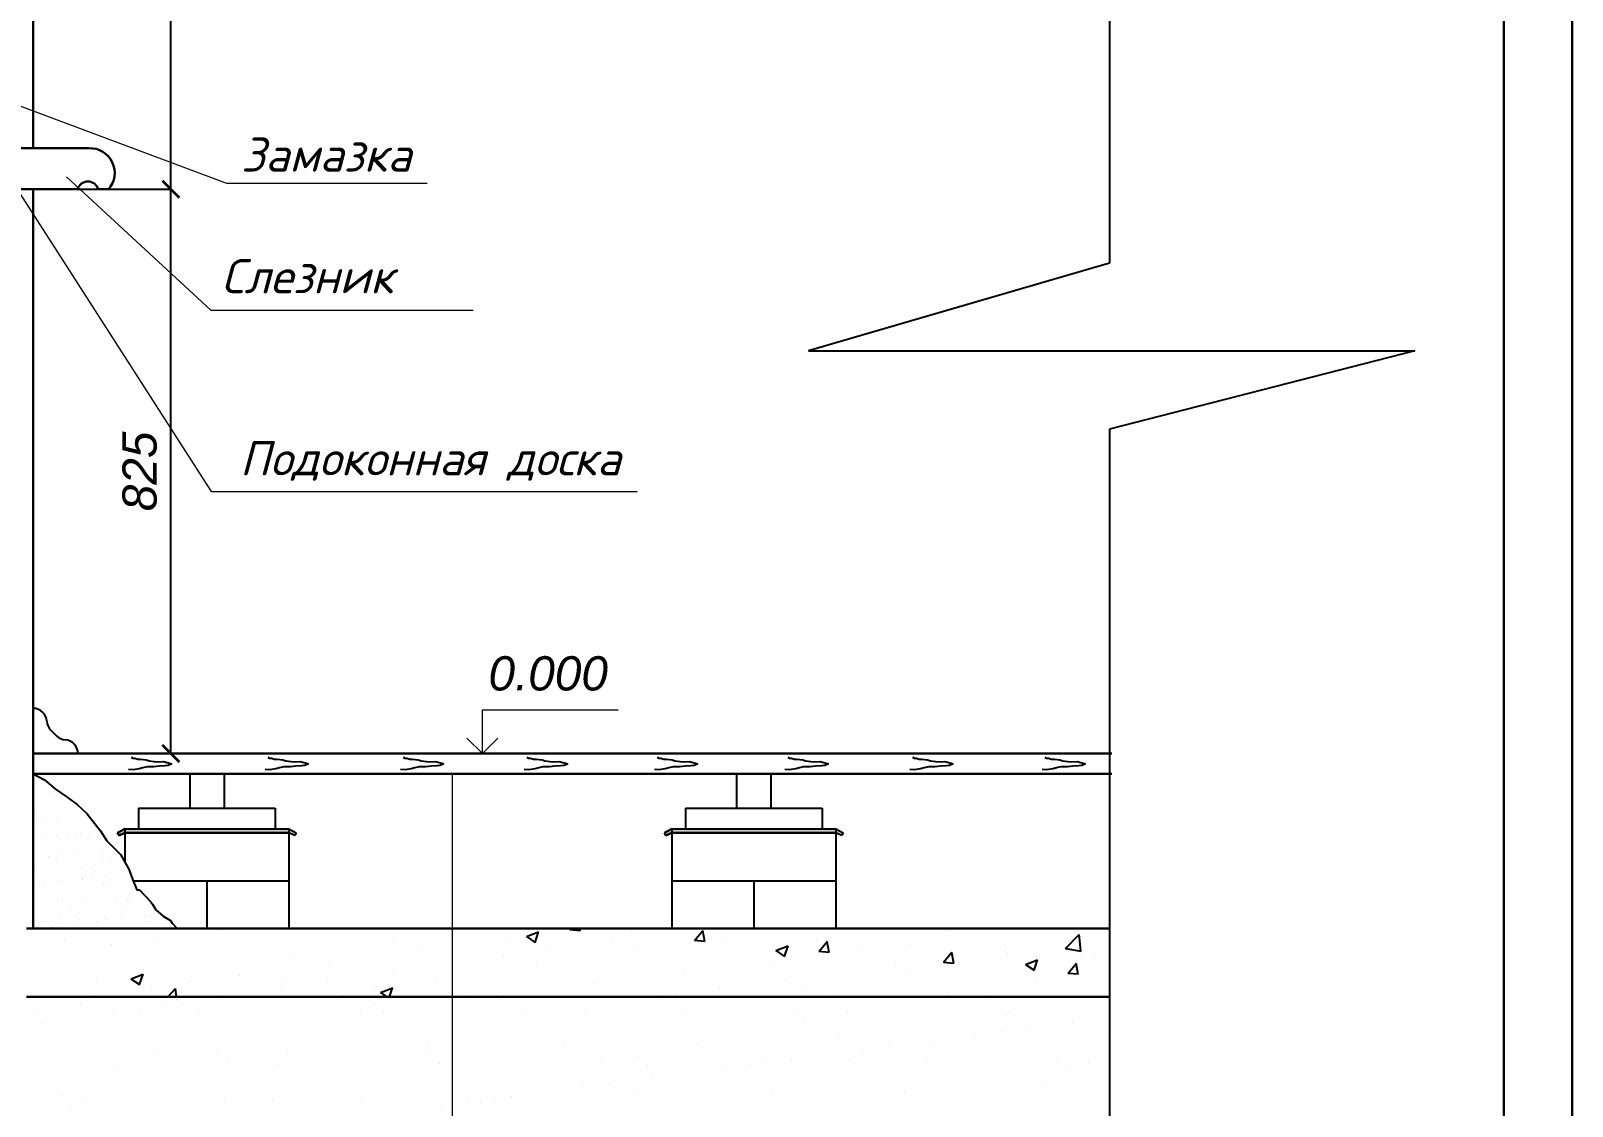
# Model space of a CAD drawing. Header units: millimetres. Extents: x 84778 to 227326, y -44398 to 146312.
# Drawn here: x 216051 to 227326, y -15894 to -8032 of the extents above; entities that cross this region are included whole.
import ezdxf

# ---------------------------------------------------------------- set-up
doc = ezdxf.new("R2010")
doc.units = ezdxf.units.MM
doc.header["$LTSCALE"] = 10
doc.linetypes.add('DASHED', pattern=[19.05, 12.7, -6.35])
for name, color, linetype, lineweight in [('Основная', 7, 'Continuous', 30), ('основной', 7, 'Continuous', 30), ('Тонкая', 7, 'Continuous', 25)]:
    doc.layers.add(name, color=color, linetype=linetype, lineweight=lineweight)
for name, color, linetype in [('Размерная', 7, 'Continuous'), ('Текст', 7, 'Continuous'), ('Штриховка', 7, 'DASHED')]:
    doc.layers.add(name, color=color, linetype=linetype)
doc.styles.add('Isocpeur', font='isocpeui.ttf')
doc.styles.add('STIL 888', font='ARIALI.TTF')

# ---------------------------------------------------------------- blocks, each defined once
blk = doc.blocks.new('_ArchTick')
at = {"color": 0, "linetype": 'ByBlock', "const_width": 0.15}
blk.add_lwpolyline([(-0.5, -0.5), (0.5, 0.5)], dxfattribs=at)

msp = doc.modelspace()

# ---------------------------------------------------------------- hatches: boundary and pattern name
at = {"layer": 'Тонкая', "ltscale": 50}
h = msp.add_hatch(color=256, dxfattribs=at)
h.paths.add_polyline_path([(216739.5, -13865.4), (216739.5, -13895.4), (217939.5, -13895.4), (217981.4, -13915.5), (217992.6, -13896.1), (217939.5, -13865.4)])
h.paths.add_polyline_path([(216739.5, -13865.4), (216686.4, -13896.1), (216697.6, -13915.5), (216739.5, -13895.4)])
h = msp.add_hatch(color=256, dxfattribs=at)
h.paths.add_polyline_path([(220739.5, -13865.4), (220739.5, -13895.4), (221939.5, -13895.4), (221981.4, -13915.5), (221992.6, -13896.1), (221939.5, -13865.4)])
h.paths.add_polyline_path([(220739.5, -13865.4), (220686.4, -13896.1), (220697.6, -13915.5), (220739.5, -13895.4)])

# ---------------------------------------------------------------- linework, layer by layer
at = {"lineweight": 30}
for p, q in [((227326.4, 15002.5), (227326.4, -44397.5)), ((226826.4, 14502.5), (226826.4, -43897.5))]:
    msp.add_line(p, q, dxfattribs=at)
at = {"layer": 'Основная', "lineweight": 30}
for p, q in [((215568.9, -8890.4), (216118.9, -8890.4)), ((216118.9, -8890.4), (216476, -8890.4)), ((216118.9, -9190.4), (213718.9, -9190.4)), ((216068.9, -9190.4), (216393.9, -9190.4)), ((216543.9, -9190.4), (216618.9, -9190.4))]:
    msp.add_line(p, q, dxfattribs=at)
at = {"layer": 'Основная', "linetype": 'ByBlock', "lineweight": 30, "ltscale": 0.5}
msp.add_line((213718.9, -9190.4), (216118.9, -9190.4), dxfattribs=at)
at = {"layer": 'Основная', "lineweight": 30, "ltscale": 50}
msp.add_line((213718.9, -9190.4), (216118.9, -9190.4), dxfattribs=at)
at = {"layer": 'Основная', "lineweight": 30, "ltscale": 0.5}
msp.add_line((216118.9, -9190.4), (215441.4, -9190.4), dxfattribs=at)
at = {"layer": 'Основная', "ltscale": 50}
for p, q in [((216068.9, -13315.4), (223958.2, -13315.4)), ((216068.9, -13465.4), (223958.2, -13465.4)), ((216018.9, -14595.4), (223942.8, -14595.4)), ((216018.9, -15095.4), (223942.8, -15095.4))]:
    msp.add_line(p, q, dxfattribs=at)
at = {"layer": 'Основная', "lineweight": 30}
for centre, radius, start, end in [((216484.9, -9070.2), 180, 318.08782, 92.84809), ((216468.9, -9210.9), 77.7, 15.27602, 164.72398)]:
    msp.add_arc(centre, radius, start, end, dxfattribs=at)
at = {"layer": 'основной', "ltscale": 50}
for p, q in [((216068.9, -8890.4), (216068.9, -1240.4)), ((216068.9, -14595.4), (216068.9, -9190.4))]:
    msp.add_line(p, q, dxfattribs=at)
at = {"layer": 'Размерная', "linetype": 'Continuous', "lineweight": 20}
for p, q in [((219354.9, -13315.4), (219354.9, -12995.4)), ((219354.9, -12995.4), (220346.9, -12995.4)), ((219241.7, -13202.3), (219354.9, -13315.4)), ((219468, -13202.3), (219354.9, -13315.4))]:
    msp.add_line(p, q, dxfattribs=at)
at = {"layer": 'Текст', "lineweight": 20}
for p, q in [((215478.8, -8397.9), (217483.6, -9144.5)), ((215818.9, -8989.7), (217371.5, -11398.9)), ((216313.1, -9098.2), (217367.9, -10074.6)), ((217483.6, -9144.5), (218950.8, -9144.5)), ((217367.9, -10074.6), (219288, -10074.6)), ((217371.5, -11398.9), (220486, -11398.9)), ((219134.6, -13465.4), (219134.6, -23275.8))]:
    msp.add_line(p, q, dxfattribs=at)
at = {"layer": 'Тонкая', "ltscale": 50}
for p, q in [((223942.8, 5074.8), (223942.8, -9730.4)), ((223942.8, -9730.4), (221739.7, -10370.9)), ((221739.7, -10370.9), (226176.6, -10370.9)), ((226176.6, -10370.9), (223942.8, -10943.1)), ((223942.8, -10943.1), (223942.8, -24028.4)), ((217214.5, -13465.4), (217214.5, -13715.4)), ((217464.5, -13465.4), (217464.5, -13715.4)), ((221214.5, -13465.4), (221214.5, -13715.4)), ((221464.5, -13465.4), (221464.5, -13715.4)), ((216839.5, -13715.4), (216839.5, -13865.4)), ((216839.5, -13715.4), (217839.5, -13715.4)), ((217839.5, -13715.4), (217839.5, -13865.4)), ((220839.5, -13715.4), (221839.5, -13715.4)), ((220839.5, -13715.4), (220839.5, -13865.4)), ((221839.5, -13715.4), (221839.5, -13865.4)), ((216739.5, -13865.4), (216686.4, -13896.1)), ((216686.4, -13896.1), (216739.5, -13865.4)), ((216739.5, -13865.4), (217939.5, -13865.4)), ((216739.5, -13865.4), (217939.5, -13865.4)), ((216739.5, -13865.4), (216739.5, -14109.7)), ((217939.5, -13865.4), (217992.6, -13896.1)), ((217939.5, -13865.4), (217992.6, -13896.1)), ((217939.5, -13865.4), (217939.5, -14595.4)), ((220739.5, -13865.4), (220686.4, -13896.1)), ((220686.4, -13896.1), (220739.5, -13865.4)), ((220739.5, -13865.4), (221939.5, -13865.4)), ((220739.5, -13865.4), (221939.5, -13865.4)), ((220739.5, -13865.4), (220739.5, -14595.4)), ((221939.5, -13865.4), (221992.6, -13896.1)), ((221939.5, -13865.4), (221992.6, -13896.1)), ((221939.5, -13865.4), (221939.5, -14595.4)), ((216686.4, -13896.1), (216697.6, -13915.5)), ((216697.6, -13915.5), (216686.4, -13896.1)), ((216697.6, -13915.5), (216739.5, -13895.4)), ((216739.5, -13895.4), (216697.6, -13915.5)), ((217939.5, -13895.4), (216739.5, -13895.4)), ((216739.5, -13895.4), (217939.5, -13895.4)), ((217981.4, -13915.5), (217939.5, -13895.4)), ((217981.4, -13915.5), (217939.5, -13895.4)), ((217992.6, -13896.1), (217981.4, -13915.5)), ((217992.6, -13896.1), (217981.4, -13915.5)), ((220686.4, -13896.1), (220697.6, -13915.5)), ((220697.6, -13915.5), (220686.4, -13896.1)), ((220697.6, -13915.5), (220739.5, -13895.4)), ((220739.5, -13895.4), (220697.6, -13915.5)), ((220739.5, -13895.4), (221939.5, -13895.4)), ((221939.5, -13895.4), (220739.5, -13895.4)), ((221981.4, -13915.5), (221939.5, -13895.4)), ((221981.4, -13915.5), (221939.5, -13895.4)), ((221992.6, -13896.1), (221981.4, -13915.5)), ((221992.6, -13896.1), (221981.4, -13915.5)), ((216799.6, -14245.4), (217939.5, -14245.4)), ((217339.5, -14245.4), (217339.5, -14595.4)), ((220739.5, -14245.4), (221939.5, -14245.4)), ((221339.5, -14245.4), (221339.5, -14595.4))]:
    msp.add_line(p, q, dxfattribs=at)
at = {"layer": 'Тонкая', "ltscale": 1000}
for p, q in [((217075.8, -9190.4), (217075.8, -1290.4)), ((216069.5, -9190.4), (217077, -9190.4)), ((216069.5, -9190.4), (217077, -9190.4)), ((217075.8, -13315.4), (217075.8, -9190.4)), ((216069.5, -13315.4), (217077, -13315.4))]:
    msp.add_line(p, q, dxfattribs=at)
at = {"layer": 'Тонкая', "lineweight": -2}
msp.add_line((216197.8, -13144.3), (216240.2, -13186.7), dxfattribs=at)
at = {"layer": 'Тонкая', "linetype": 'Continuous', "ltscale": 1000}
for p, q in [((216068.9, -13465.4), (216150.4, -13507.3)), ((216150.4, -13507.3), (216231.2, -13577.1)), ((216231.2, -13577.1), (216310.6, -13630)), ((216310.6, -13630), (216390, -13689.5)), ((216390, -13689.5), (216462.8, -13755.6)), ((216462.8, -13755.6), (216462.8, -13755.6)), ((216462.8, -13755.6), (216562.1, -13881.3)), ((216562.1, -13881.3), (216608.4, -13954)), ((216608.4, -13954), (216608.4, -13954)), ((216608.4, -13954), (216708.5, -14054.7)), ((216708.5, -14054.7), (216708.5, -14054.7)), ((216708.5, -14054.7), (216768.1, -14160.5)), ((216768.1, -14160.5), (216794.6, -14233.2)), ((216794.6, -14233.2), (216794.6, -14233.2)), ((216794.6, -14233.2), (216827.6, -14312.6)), ((216827.6, -14312.6), (216827.6, -14312.6)), ((216827.6, -14312.6), (216847.5, -14312.6)), ((216847.5, -14312.6), (216926.9, -14398.6)), ((216926.9, -14398.6), (216940.2, -14418.4)), ((216940.2, -14418.4), (216966.6, -14458.1)), ((216966.6, -14458.1), (217019.6, -14504.4)), ((217019.6, -14504.4), (217072.5, -14537.4)), ((217072.5, -14537.4), (217085.8, -14557.3)), ((217085.8, -14557.3), (217122.8, -14594.7)), ((217445.3, -15104.2), (217445.3, -15104.2)), ((219417.2, -15096.2), (219417.2, -15096.2)), ((221863, -15108), (221863, -15108)), ((223049.5, -15105.8), (223049.5, -15105.8)), ((216091.2, -15221.1), (216091.2, -15221.1)), ((216416.3, -15141.3), (216416.3, -15141.3)), ((216655.3, -15218.5), (216655.3, -15218.5)), ((216853.6, -15192.4), (216853.6, -15192.4)), ((217038.6, -15135.3), (217038.6, -15135.3)), ((217117, -15116.6), (217117, -15116.6)), ((217163.4, -15151.6), (217163.4, -15151.6)), ((217277.7, -15219), (217277.7, -15219)), ((218303.5, -15114.5), (218303.5, -15114.5)), ((218464.2, -15216.8), (218464.2, -15216.8)), ((218563.1, -15148.4), (218563.1, -15148.4)), ((218633.3, -15212.8), (218633.3, -15212.8)), ((219490, -15112.3), (219490, -15112.3)), ((219650.7, -15214.7), (219650.7, -15214.7)), ((220110.1, -15182.1), (220110.1, -15182.1)), ((220676.5, -15110.2), (220676.5, -15110.2)), ((220837.2, -15212.5), (220837.2, -15212.5)), ((221634.7, -15195.2), (221634.7, -15195.2)), ((222023.6, -15210.4), (222023.6, -15210.4)), ((223210.1, -15208.2), (223210.1, -15208.2)), ((216137.8, -15286.7), (216137.8, -15286.7)), ((221704.9, -15259.5), (221704.9, -15259.5)), ((223181.7, -15228.9), (223181.7, -15228.9)), ((223358.3, -15322.5), (223358.3, -15322.5)), ((223668.1, -15281.8), (223668.1, -15281.8)), ((219955.1, -15436), (219955.1, -15436)), ((220929.7, -15440.7), (220929.7, -15440.7)), ((221958.8, -15403.6), (221958.8, -15403.6)), ((222642.5, -15416.8), (222642.5, -15416.8)), ((222956.1, -15390.9), (222956.1, -15390.9)), ((223160, -15348.6), (223160, -15348.6)), ((223930.7, -15395.6), (223930.7, -15395.6)), ((216954.1, -15481.1), (216954.1, -15481.1)), ((217417.8, -15482.8), (217417.8, -15482.8)), ((217488, -15547.1), (217488, -15547.1)), ((217928.7, -15485.8), (217928.7, -15485.8)), ((218957.8, -15448.7), (218957.8, -15448.7)), ((218964.8, -15516.5), (218964.8, -15516.5)), ((220489.4, -15529.6), (220489.4, -15529.6)), ((221616.9, -15551.8), (221616.9, -15551.8)), ((222134.4, -15483.7), (222134.4, -15483.7)), ((222332.7, -15457.6), (222332.7, -15457.6)), ((216669.6, -15589.6), (216669.6, -15589.6)), ((217856.1, -15587.5), (217856.1, -15587.5)), ((219042.6, -15585.3), (219042.6, -15585.3)), ((220229.1, -15583.1), (220229.1, -15583.1)), ((220559.6, -15593.9), (220559.6, -15593.9)), ((221108.9, -15618.7), (221108.9, -15618.7)), ((221307.2, -15592.6), (221307.2, -15592.6)), ((221415.6, -15581), (221415.6, -15581)), ((222036.4, -15563.3), (222036.4, -15563.3)), ((222602, -15578.8), (222602, -15578.8)), ((223560.9, -15576.4), (223560.9, -15576.4)), ((223631.2, -15640.7), (223631.2, -15640.7)), ((223788.5, -15576.7), (223788.5, -15576.7)), ((220083.3, -15753.7), (220083.3, -15753.7)), ((220281.6, -15727.6), (220281.6, -15727.6)), ((220591.4, -15686.8), (220591.4, -15686.8)), ((221467.6, -15780.5), (221467.6, -15780.5)), ((223471.2, -15748.1), (223471.2, -15748.1)), ((216272.4, -15817.2), (216272.4, -15817.2)), ((216342.7, -15881.5), (216342.7, -15881.5)), ((216440.3, -15875.4), (216440.3, -15875.4)), ((217469.3, -15838.4), (217469.3, -15838.4)), ((217819.5, -15850.9), (217819.5, -15850.9)), ((218466.6, -15825.6), (218466.6, -15825.6)), ((219057.7, -15888.7), (219057.7, -15888.7)), ((219256, -15862.6), (219256, -15862.6)), ((219344, -15864), (219344, -15864)), ((219441.2, -15830.3), (219441.2, -15830.3)), ((219565.8, -15821.8), (219565.8, -15821.8)), ((220470.3, -15793.2), (220470.3, -15793.2)), ((222442.2, -15785.2), (222442.2, -15785.2))]:
    msp.add_line(p, q, dxfattribs=at)
at = {"layer": 'Тонкая', "lineweight": -2}
for centre, start, end in [((216068.9, -13085.4), 3.37319, 90), ((216268.5, -13073.6), 183.37319, 225), ((216310.9, -13116), 225, 265.70355), ((216295.9, -13315.4), 0, 85.70355)]:
    msp.add_arc(centre, 100, start, end, dxfattribs=at)
at = {"layer": 'Штриховка', "ltscale": 50}
for p, q in [((216785.5, -13342.6), (216797.7, -13348.7)), ((216797.7, -13348.7), (216812, -13350.8)), ((216812, -13350.8), (216834.4, -13356.9)), ((216834.4, -13356.9), (216852.8, -13356.9)), ((216852.8, -13356.9), (216895.6, -13363)), ((216901.7, -13413.9), (216871.1, -13420.1)), ((216895.6, -13363), (216916, -13369.1)), ((216950.7, -13413.9), (216901.7, -13413.9)), ((216916, -13369.1), (216954.7, -13375.2)), ((216989.4, -13407.8), (216950.7, -13413.9)), ((216954.7, -13375.2), (216983.3, -13377.3)), ((216983.3, -13377.3), (217022, -13375.2)), ((217034.3, -13405.8), (216989.4, -13407.8)), ((217022, -13375.2), (217066.9, -13385.4)), ((217056.7, -13403.8), (217034.3, -13405.8)), ((217083.2, -13391.5), (217056.7, -13403.8)), ((217066.9, -13385.4), (217083.2, -13391.5)), ((217785.5, -13342.6), (217797.7, -13348.7)), ((217797.7, -13348.7), (217812, -13350.8)), ((217812, -13350.8), (217834.4, -13356.9)), ((217834.4, -13356.9), (217852.8, -13356.9)), ((217852.8, -13356.9), (217895.6, -13363)), ((217901.7, -13413.9), (217871.1, -13420.1)), ((217895.6, -13363), (217916, -13369.1)), ((217950.7, -13413.9), (217901.7, -13413.9)), ((217916, -13369.1), (217954.7, -13375.2)), ((217989.4, -13407.8), (217950.7, -13413.9)), ((217954.7, -13375.2), (217983.3, -13377.3)), ((217983.3, -13377.3), (218022, -13375.2)), ((218034.3, -13405.8), (217989.4, -13407.8)), ((218022, -13375.2), (218066.9, -13385.4)), ((218056.7, -13403.8), (218034.3, -13405.8)), ((218083.2, -13391.5), (218056.7, -13403.8)), ((218066.9, -13385.4), (218083.2, -13391.5)), ((218775.3, -13342.6), (218787.5, -13348.7)), ((218787.5, -13348.7), (218801.8, -13350.8)), ((218801.8, -13350.8), (218824.2, -13356.9)), ((218824.2, -13356.9), (218842.6, -13356.9)), ((218842.6, -13356.9), (218885.4, -13363)), ((218891.5, -13413.9), (218861, -13420.1)), ((218885.4, -13363), (218905.8, -13369.1)), ((218940.5, -13413.9), (218891.5, -13413.9)), ((218905.8, -13369.1), (218944.6, -13375.2)), ((218979.2, -13407.8), (218940.5, -13413.9)), ((218944.6, -13375.2), (218973.1, -13377.3)), ((218973.1, -13377.3), (219011.8, -13375.2)), ((219024.1, -13405.8), (218979.2, -13407.8)), ((219011.8, -13375.2), (219056.7, -13385.4)), ((219046.5, -13403.8), (219024.1, -13405.8)), ((219073, -13391.5), (219046.5, -13403.8)), ((219056.7, -13385.4), (219073, -13391.5)), ((219680.7, -13342.6), (219692.9, -13348.7)), ((219692.9, -13348.7), (219707.2, -13350.8)), ((219707.2, -13350.8), (219729.6, -13356.9)), ((219729.6, -13356.9), (219748, -13356.9)), ((219748, -13356.9), (219790.8, -13363)), ((219796.9, -13413.9), (219766.4, -13420.1)), ((219790.8, -13363), (219811.2, -13369.1)), ((219845.9, -13413.9), (219796.9, -13413.9)), ((219811.2, -13369.1), (219850, -13375.2)), ((219884.6, -13407.8), (219845.9, -13413.9)), ((219850, -13375.2), (219878.5, -13377.3)), ((219878.5, -13377.3), (219917.2, -13375.2)), ((219929.5, -13405.8), (219884.6, -13407.8)), ((219917.2, -13375.2), (219962.1, -13385.4)), ((219951.9, -13403.8), (219929.5, -13405.8)), ((219978.4, -13391.5), (219951.9, -13403.8)), ((219962.1, -13385.4), (219978.4, -13391.5)), ((220632.9, -13342.6), (220645.2, -13348.7)), ((220645.2, -13348.7), (220659.4, -13350.8)), ((220659.4, -13350.8), (220681.9, -13356.9)), ((220681.9, -13356.9), (220700.2, -13356.9)), ((220700.2, -13356.9), (220743.1, -13363)), ((220749.2, -13413.9), (220718.6, -13420.1)), ((220743.1, -13363), (220763.4, -13369.1)), ((220798.1, -13413.9), (220749.2, -13413.9)), ((220763.4, -13369.1), (220802.2, -13375.2)), ((220836.9, -13407.8), (220798.1, -13413.9)), ((220802.2, -13375.2), (220830.7, -13377.3)), ((220830.7, -13377.3), (220869.5, -13375.2)), ((220881.7, -13405.8), (220836.9, -13407.8)), ((220869.5, -13375.2), (220914.3, -13385.4)), ((220904.1, -13403.8), (220881.7, -13405.8)), ((220930.7, -13391.5), (220904.1, -13403.8)), ((220914.3, -13385.4), (220930.7, -13391.5)), ((221588, -13342.6), (221600.2, -13348.7)), ((221600.2, -13348.7), (221614.5, -13350.8)), ((221614.5, -13350.8), (221636.9, -13356.9)), ((221636.9, -13356.9), (221655.3, -13356.9)), ((221655.3, -13356.9), (221698.1, -13363)), ((221704.2, -13413.9), (221673.6, -13420.1)), ((221698.1, -13363), (221718.5, -13369.1)), ((221753.1, -13413.9), (221704.2, -13413.9)), ((221718.5, -13369.1), (221757.2, -13375.2)), ((221791.9, -13407.8), (221753.1, -13413.9)), ((221757.2, -13375.2), (221785.8, -13377.3)), ((221785.8, -13377.3), (221824.5, -13375.2)), ((221836.7, -13405.8), (221791.9, -13407.8)), ((221824.5, -13375.2), (221869.4, -13385.4)), ((221859.2, -13403.8), (221836.7, -13405.8)), ((221885.7, -13391.5), (221859.2, -13403.8)), ((221869.4, -13385.4), (221885.7, -13391.5)), ((222501.2, -13342.6), (222513.4, -13348.7)), ((222513.4, -13348.7), (222527.7, -13350.8)), ((222527.7, -13350.8), (222550.1, -13356.9)), ((222550.1, -13356.9), (222568.5, -13356.9)), ((222568.5, -13356.9), (222611.3, -13363)), ((222617.4, -13413.9), (222586.8, -13420.1)), ((222611.3, -13363), (222631.7, -13369.1)), ((222666.3, -13413.9), (222617.4, -13413.9)), ((222631.7, -13369.1), (222670.4, -13375.2)), ((222705.1, -13407.8), (222666.3, -13413.9)), ((222670.4, -13375.2), (222699, -13377.3)), ((222699, -13377.3), (222737.7, -13375.2)), ((222749.9, -13405.8), (222705.1, -13407.8)), ((222737.7, -13375.2), (222782.6, -13385.4)), ((222772.4, -13403.8), (222749.9, -13405.8)), ((222798.9, -13391.5), (222772.4, -13403.8)), ((222782.6, -13385.4), (222798.9, -13391.5)), ((223469, -13342.6), (223481.2, -13348.7)), ((223481.2, -13348.7), (223495.5, -13350.8)), ((223495.5, -13350.8), (223518, -13356.9)), ((223518, -13356.9), (223536.3, -13356.9)), ((223536.3, -13356.9), (223579.1, -13363)), ((223585.2, -13413.9), (223554.7, -13420.1)), ((223579.1, -13363), (223599.5, -13369.1)), ((223634.2, -13413.9), (223585.2, -13413.9)), ((223599.5, -13369.1), (223638.3, -13375.2)), ((223672.9, -13407.8), (223634.2, -13413.9)), ((223638.3, -13375.2), (223666.8, -13377.3)), ((223666.8, -13377.3), (223705.6, -13375.2)), ((223717.8, -13405.8), (223672.9, -13407.8)), ((223705.6, -13375.2), (223750.4, -13385.4)), ((223740.2, -13403.8), (223717.8, -13405.8)), ((223766.7, -13391.5), (223740.2, -13403.8)), ((223750.4, -13385.4), (223766.7, -13391.5)), ((216799.8, -13434.3), (216765.1, -13432.3)), ((216844.6, -13428.2), (216799.8, -13434.3)), ((216871.1, -13420.1), (216844.6, -13428.2)), ((217799.8, -13434.3), (217765.1, -13432.3)), ((217844.6, -13428.2), (217799.8, -13434.3)), ((217871.1, -13420.1), (217844.6, -13428.2)), ((218789.6, -13434.3), (218754.9, -13432.3)), ((218834.4, -13428.2), (218789.6, -13434.3)), ((218861, -13420.1), (218834.4, -13428.2)), ((219695, -13434.3), (219660.3, -13432.3)), ((219739.8, -13428.2), (219695, -13434.3)), ((219766.4, -13420.1), (219739.8, -13428.2)), ((220647.2, -13434.3), (220612.5, -13432.3)), ((220692.1, -13428.2), (220647.2, -13434.3)), ((220718.6, -13420.1), (220692.1, -13428.2)), ((221602.2, -13434.3), (221567.6, -13432.3)), ((221647.1, -13428.2), (221602.2, -13434.3)), ((221673.6, -13420.1), (221647.1, -13428.2)), ((222515.4, -13434.3), (222480.8, -13432.3)), ((222560.3, -13428.2), (222515.4, -13434.3)), ((222586.8, -13420.1), (222560.3, -13428.2)), ((223483.3, -13434.3), (223448.6, -13432.3)), ((223528.1, -13428.2), (223483.3, -13434.3)), ((223554.7, -13420.1), (223528.1, -13428.2))]:
    msp.add_line(p, q, dxfattribs=at)
at = {"layer": 'Штриховка', "linetype": 'Continuous', "ltscale": 1000}
for p, q in [((216192.5, -13600.6), (216192.5, -13600.6)), ((216224.7, -13590.5), (216224.7, -13590.5)), ((216080.9, -13751.6), (216080.9, -13751.6)), ((216109.3, -13797.7), (216109.3, -13797.7)), ((216134.4, -13785.7), (216134.4, -13785.7)), ((216243.6, -13782.1), (216243.6, -13782.1)), ((216072.4, -13913.6), (216072.4, -13913.6)), ((216137.1, -13936.7), (216137.1, -13936.7)), ((216235.7, -13913.6), (216235.7, -13913.6)), ((216259.1, -13935), (216259.1, -13935)), ((216309.6, -13914), (216309.6, -13914)), ((216327.2, -13908.6), (216327.2, -13908.6)), ((216375.7, -13905.3), (216375.7, -13905.3)), ((216415.4, -13901.2), (216415.4, -13901.2)), ((216479, -13891.7), (216479, -13891.7)), ((216183.5, -14069.6), (216183.5, -14069.6)), ((216251.6, -14026.8), (216251.6, -14026.8)), ((216369.6, -14036.3), (216369.6, -14036.3)), ((216576.5, -14028.4), (216576.5, -14028.4)), ((216578.9, -14068.9), (216578.9, -14068.9)), ((216080.4, -14158.3), (216080.4, -14158.3)), ((216237, -14103.8), (216237, -14103.8)), ((216423.4, -14145.9), (216423.4, -14145.9)), ((216496, -14152.1), (216496, -14152.1)), ((216519.4, -14173.5), (216519.4, -14173.5)), ((216596, -14205.1), (216596, -14205.1)), ((216632.5, -14103), (216632.5, -14103)), ((216084.8, -14272.5), (216084.8, -14272.5)), ((216114.2, -14263.6), (216114.2, -14263.6)), ((216137.6, -14285), (216137.6, -14285)), ((216150.9, -14263.7), (216150.9, -14263.7)), ((216254.2, -14250.2), (216254.2, -14250.2)), ((216259.6, -14271.5), (216259.6, -14271.5)), ((216426.7, -14227.4), (216426.7, -14227.4)), ((216429.8, -14226.6), (216429.8, -14226.6)), ((216492.8, -14218.7), (216492.8, -14218.7)), ((216584.5, -14273.1), (216584.5, -14273.1)), ((216629.9, -14274.8), (216629.9, -14274.8)), ((216088.4, -14403), (216088.4, -14403)), ((216248.1, -14386.3), (216248.1, -14386.3)), ((216286, -14387.7), (216286, -14387.7)), ((216339.6, -14421.8), (216339.6, -14421.8)), ((216431.4, -14390.6), (216431.4, -14390.6)), ((216681.5, -14386.9), (216681.5, -14386.9)), ((216735.1, -14421.1), (216735.1, -14421.1)), ((216756.3, -14390.6), (216756.3, -14390.6)), ((216763.8, -14386.4), (216763.8, -14386.4)), ((216779.7, -14412.1), (216779.7, -14412.1)), ((216267.6, -14516.3), (216267.6, -14516.3)), ((216374.5, -14502.1), (216374.5, -14502.1)), ((216397.9, -14523.5), (216397.9, -14523.5)), ((216532.4, -14544.6), (216532.4, -14544.6)), ((216543.8, -14540.9), (216543.8, -14540.9)), ((216592.5, -14517.8), (216592.5, -14517.8)), ((216609.9, -14532.1), (216609.9, -14532.1)), ((216713.1, -14518.6), (216713.1, -14518.6)), ((216885.6, -14495.8), (216885.6, -14495.8)), ((216890.2, -14513.3), (216890.2, -14513.3)), ((216927.9, -14543.9), (216927.9, -14543.9)), ((216935.5, -14505.5), (216935.5, -14505.5)), ((216951.7, -14487.1), (216951.7, -14487.1)), ((216136.9, -14545.3), (216136.9, -14545.3)), ((216201.9, -14585.9), (216201.9, -14585.9)), ((216268, -14577.2), (216268, -14577.2)), ((216371.3, -14563.6), (216371.3, -14563.6)), ((217438.4, -14604.4), (217438.4, -14604.4)), ((217914.4, -14595.4), (217914.4, -14595.4)), ((219676.4, -14654.5), (219739.6, -14697.1)), ((219677, -14654.6), (219765.9, -14620.5)), ((219739.6, -14696.9), (219765.3, -14620.2)), ((219764.4, -14597.4), (219764.4, -14597.4)), ((219994.1, -14601.9), (220070, -14608.6)), ((219995.4, -14602), (220000.9, -14595.4)), ((220069.8, -14611.6), (220066.8, -14595.4)), ((220442.3, -14626), (220442.3, -14626)), ((220906.3, -14681.7), (220967.5, -14608.7)), ((220980.7, -14691.3), (220966, -14611.7)), ((221120.3, -14654.7), (221120.3, -14654.7)), ((222779.4, -14642.9), (222779.4, -14642.9)), ((223564.3, -14598.6), (223564.3, -14598.6)), ((223620.4, -14741.4), (223719.3, -14638.4)), ((223733.4, -14759), (223719.4, -14638.4)), ((223937.9, -14652.2), (223937.9, -14652.2)), ((216298.7, -14684.6), (216298.7, -14684.6)), ((216639.5, -14709.5), (216639.5, -14709.5)), ((216957.4, -14667.7), (216957.4, -14667.7)), ((218704.7, -14691.7), (218704.7, -14691.7)), ((218888.5, -14752), (218888.5, -14752)), ((219529.9, -14670.7), (219529.9, -14670.7)), ((219825.3, -14747), (219825.3, -14747)), ((220306.3, -14683.7), (220306.3, -14683.7)), ((220490.3, -14716.3), (220490.3, -14716.3)), ((220905, -14681.6), (220980.9, -14688.3)), ((221501.5, -14756.2), (221564.7, -14798.8)), ((221502.1, -14756.3), (221591, -14722.2)), ((221564.7, -14798.6), (221590.5, -14721.9)), ((221798.2, -14683.3), (221798.2, -14683.3)), ((221815.9, -14761.3), (221891.8, -14767.9)), ((221817.2, -14761.4), (221878.4, -14688.4)), ((221891.6, -14771), (221876.9, -14691.4)), ((222127.3, -14732.3), (222127.3, -14732.3)), ((222476.2, -14711.9), (222476.2, -14711.9)), ((222728.1, -14841.1), (222789.4, -14768.1)), ((223154.1, -14740.6), (223154.1, -14740.6)), ((223174.1, -14763.1), (223174.1, -14763.1)), ((223620.6, -14742.4), (223733.5, -14759.9)), ((223832.1, -14769.2), (223832.1, -14769.2)), ((217964, -14818.9), (217964, -14818.9)), ((218236.4, -14841.4), (218236.4, -14841.4)), ((219507.3, -14788.9), (219507.3, -14788.9)), ((219749.6, -14843.4), (219749.6, -14843.4)), ((221467.7, -14827.5), (221467.7, -14827.5)), ((222375.2, -14868.2), (222375.2, -14868.2)), ((222693.2, -14826.4), (222693.2, -14826.4)), ((222726.8, -14841), (222802.7, -14847.6)), ((222802.5, -14850.7), (222787.8, -14771.1)), ((223197.3, -14779.4), (223197.3, -14779.4)), ((223326.7, -14857.9), (223389.9, -14900.5)), ((223327.3, -14858), (223416.2, -14823.9)), ((223389.9, -14900.3), (223415.6, -14823.6)), ((223639.1, -14920.7), (223700.3, -14847.8)), ((223713.5, -14930.4), (223698.8, -14850.8)), ((216532.1, -14957.8), (216532.1, -14957.8)), ((216784.1, -14962.4), (216847.3, -15005)), ((216784.7, -14962.5), (216873.6, -14928.4)), ((216847.3, -15004.8), (216873.1, -14928.1)), ((217210.1, -14986.4), (217210.1, -14986.4)), ((217223.4, -14946), (217223.4, -14946)), ((217576.8, -14936.6), (217576.8, -14936.6)), ((218224.3, -14957.8), (218224.3, -14957.8)), ((218705.3, -14894.5), (218705.3, -14894.5)), ((219009, -14970.6), (219009, -14970.6)), ((220826.2, -14908.8), (220826.2, -14908.8)), ((221573.2, -14973.8), (221573.2, -14973.8)), ((222456.6, -14906.5), (222456.6, -14906.5)), ((223405.4, -14984.3), (223405.4, -14984.3)), ((223637.7, -14920.7), (223713.7, -14927.3)), ((216482.8, -15073.1), (216482.8, -15073.1)), ((216935.3, -15017.9), (216935.3, -15017.9)), ((217052.4, -15095.4), (217110.7, -15034.6)), ((217117.8, -15095.4), (217110.8, -15034.7)), ((217888, -15015), (217888, -15015)), ((217906.4, -14999.7), (217906.4, -14999.7)), ((218566, -15043.7), (218566, -15043.7)), ((218609.3, -15064.1), (218655.7, -15095.4)), ((218609.9, -15064.2), (218698.8, -15030.1)), ((218676.2, -15095.4), (218698.2, -15029.8)), ((219243.9, -15072.3), (219243.9, -15072.3)), ((219514.5, -15093.5), (219514.5, -15093.5)), ((220174.1, -14998.2), (220174.1, -14998.2)), ((220774.2, -15079), (220774.2, -15079)), ((221092.2, -15037.2), (221092.2, -15037.2)), ((221716, -15033.6), (221716, -15033.6)), ((222763.9, -15065.6), (222763.9, -15065.6))]:
    msp.add_line(p, q, dxfattribs=at)

# ---------------------------------------------------------------- block references
at = {"layer": 'Тонкая', "ltscale": 1000, "xscale": 125, "yscale": 125, "zscale": 125}
for p, rotation in [((217075.8, -9190.4), 270), ((217075.8, -9190.4), 90), ((217075.8, -13315.4), 270)]:
    msp.add_blockref('_ArchTick', p, dxfattribs=dict(at, rotation=rotation))

# ---------------------------------------------------------------- texts
at = {"layer": 'Размерная', "linetype": 'Continuous', "ltscale": 50, "style": 'STIL 888'}
msp.add_text('0.000', height=250, dxfattribs=at).set_placement((219399, -12854.7))
at = {"layer": 'Текст', "lineweight": 30, "style": 'Isocpeur'}
for s, p in [('Замазка', (217589.6, -9061.3)), ('Слезник', (217444.9, -9950.7)), ('Подоконная доска', (217579.8, -11282.1))]:
    msp.add_text(s, height=250, dxfattribs=at).set_placement(p)
at = {"layer": 'Тонкая', "ltscale": 1000, "insert": (216848.2, -11252.9), "char_height": 250, "attachment_point": 5, "rotation": 90, "style": 'STIL 888'}
msp.add_mtext('{\\fArial|b0|i1|c204|p34;825}', dxfattribs=at)

doc.saveas('drawing.dxf')
